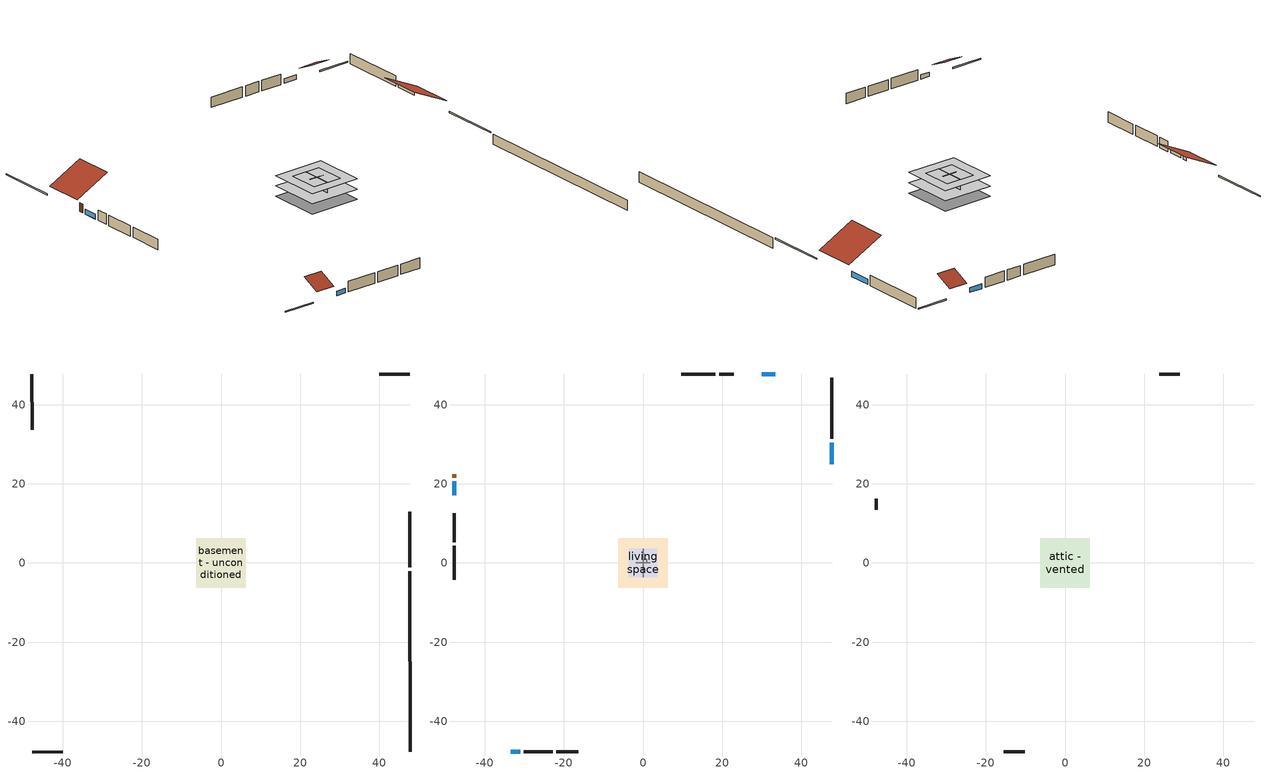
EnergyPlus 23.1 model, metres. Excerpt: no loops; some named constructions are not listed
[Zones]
basement - unconditioned
 floor foundation (Slab2 construction): -6.28,-6.28 -6.28,6.28 6.28,6.28 6.28,-6.28 z-2.13
 wall outside (RimJoist1 construction): 47.76,-1.11 47.76,12.94 z0.3:0.61
 wall outside (RimJoist2 construction): -47.76,-47.76 -39.96,-47.76 z0.3:0.61
 wall outside (RimJoist3 construction): -47.76,47.76 -47.76,33.71 z0.3:0.61
 wall outside (RimJoist4 construction): 47.76,47.76 39.96,47.76 z0.3:0.61
 wall foundation (FoundationWall1 construction): 47.76,-47.76 47.76,-2.04 z-2.13:0.3
air source heat pump airloop ret air zone
 floor adiabatic (AdiabaticConst): 0,0 0,1 1,1 1,0 z0
 wall adiabatic (AdiabaticConst): 0,1 0,0 1,0 1,1 0,1 z0:1
 ceiling adiabatic (AdiabaticConst): 1,0 1,1 0,1 0,0 z1
garage
 floor foundation (Slab1 construction): -3.66,-3.66 -3.66,3.66 3.66,3.66 3.66,-3.66 z0
 wall outside (Wall1 construction): -30.15,-47.76 -22.84,-47.76 z0.3:2.74
 wall outside (Wall12 construction): 22.88,47.76 19.22,47.76 z0.3:2.74
 wall outside (Wall2 construction): -47.76,12.58 -47.76,5.26 z0.3:2.74
 wall to living space (Wall5 construction Reversed): 0,-3.66 0,3.66 z0.3:2.74
 wall to living space (Wall6 construction Reversed): 1.83,0 -1.83,0 z0.3:2.74
living space
 floor to basement - unconditioned (Floor2 construction): -6.28,-6.28 -6.28,6.28 6.28,6.28 6.28,-6.28 z0.3
 wall outside (AdiabaticWallConstruction 1): -47.76,22.46 -47.76,21.55 z0.3:2.34
 wall outside (AdiabaticWallConstruction): 47.76,24.95 47.76,30.41 z0.3:1.52; -33.37,-47.76 -31.08,-47.76 z0.3:1.34; -47.76,20.62 -47.76,17.18 z0.3:1.46; 33.37,47.76 29.99,47.76 z0.3:1.4
 wall outside (Wall3 construction): 47.76,31.34 47.76,46.83 z0.3:2.74
 wall outside (Wall4 construction): -21.91,-47.76 -16.41,-47.76 z0.3:2.74
 wall outside (Wall7 construction): -47.76,4.33 -47.76,-4.18 z0.3:2.74
 wall outside (Wall8 construction): 18.29,47.76 9.69,47.76 z0.3:2.74
 window (WindowConstruction): 47.76,24.95 47.76,30.41 z0.3:1.52
 window (WindowConstruction 1): -33.37,-47.76 -31.08,-47.76 z0.3:1.34
 window (WindowConstruction 2): -47.76,20.62 -47.76,17.18 z0.3:1.46
 window (WindowConstruction 3): 33.37,47.76 29.99,47.76 z0.3:1.4
 door (Door): -47.76,22.46 -47.76,21.55 z0.3:2.34
attic - vented
 floor to garage (Floor1 construction): -3.66,-3.66 -3.66,3.66 3.66,3.66 3.66,-3.66 z2.74
 floor to living space (Floor3 construction Reversed): -6.28,-6.28 -6.28,6.28 6.28,6.28 6.28,-6.28 z2.74
 wall outside (Wall10 construction): 29.06,47.76 23.8,47.76 z0.3:2.74
 wall outside (Wall11 construction): -47.76,16.25 -47.76,13.51 z0.3:2.74
 wall outside (Wall9 construction): -15.48,-47.76 -10.23,-47.76 z0.3:2.74
 roof outside (Roof1 construction): 47.76,24.02,2.74 38.68,24.02,7.29 38.68,13.87,7.29 47.76,13.87,2.74
 roof outside (Roof2 construction): -34.3,-47.76,2.74 -34.3,-43.53,4.86 -39.03,-43.53,4.86 -39.03,-47.76,2.74
 roof outside (Roof3 construction): 34.3,47.76,2.74 34.3,43.53,4.86 39.03,43.53,4.86 39.03,47.76,2.74
 roof outside (Roof4 construction): -47.76,23.39,2.74 -39.36,23.39,6.94 -39.36,32.78,6.94 -47.76,32.78,2.74
[Material] Roughness=Rough; Thermal Absorptance=0.9
Name | Thickness {m} | Conductivity {W/m-K} | Density {kg/m3} | Specific Heat {J/kg-K} | Solar Absorptance | Visible Absorptance
ceiling loosefill ins | 0.0846667 | 0.0480833 | 16.02 | 1046.75 | 0.7 | 0.7
ceiling stud and cavity 1 | 0.1397 | 0.0920385 | 65.682 | 1177.47 | 0.7 | 0.7
floor covering | 0.0127 | 0.0433444 | 54.468 | 1339.84 | 0.6 | 0.6
floor stud and cavity | 0.1397 | 0.923637 | 92.3553 | 1139.71 | 0.7 | 0.7
gypsum board | 0.0127 | 0.160291 | 801 | 837.4 | 0.6 | 0.6
osb sheathing 0.5 in. 2; osb sheathing 0.5 in. 3 | 0.0127 | 0.115458 | 512.64 | 1214.23 | 0.7 | 0.7
osb sheathing 0.75 in. | 0.01905 | 0.115458 | 512.64 | 1214.23 | 0.7 | 0.7
wall stud and cavity 2 | 0.1397 | 0.335416 | 139.0536 | 1170.24 | 0.7 | 0.7
[Construction]
Floor2 construction Reversed: floor covering, osb sheathing 0.75 in., floor stud and cavity
Floor3 construction: ceiling loosefill ins, ceiling stud and cavity 1, gypsum board
Wall5 construction: osb sheathing 0.5 in. 2, wall stud and cavity 2, gypsum board
Wall6 construction: osb sheathing 0.5 in. 3, wall stud and cavity 2, gypsum board
[Schedule:Day:Interval]
freezer allday2; fridge allday2: No, 01:00, 0.609489, 02:00, 0.594252, 03:00, 0.579015, 04:00, 0.563777, 06:00, 0.54854, 07:00, 0.579015, 08:00, 0.609489, 10:00, 0.624726, 12:00, 0.609489, 15:00, 0.639964, 16:00, 0.624726, 17:00, 0.670438, 18:00, 0.731387, 19:00, 0.761861, 20:00, 0.731387, 21:00, 0.71615, 22:00, 0.700912, 23:00, 0.670438, 24:00, 0.624726
freezer allday3; fridge allday3: No, 01:00, 0.791241, 02:00, 0.77146, 03:00, 0.751679, 04:00, 0.731898, 06:00, 0.712117, 07:00, 0.751679, 08:00, 0.791241, 10:00, 0.811022, 12:00, 0.791241, 15:00, 0.830803, 16:00, 0.811022, 17:00, 0.870365, 18:00, 0.949489, 19:00, 0.989051, 20:00, 0.949489, 21:00, 0.929708, 22:00, 0.909927, 23:00, 0.870365, 24:00, 0.811022
freezer allday6; fridge allday6: No, 01:00, 0.8, 02:00, 0.78, 03:00, 0.76, 04:00, 0.74, 06:00, 0.72, 07:00, 0.76, 08:00, 0.8, 10:00, 0.82, 12:00, 0.8, 15:00, 0.84, 16:00, 0.82, 17:00, 0.88, 18:00, 0.96, 19:00, 1, 20:00, 0.96, 21:00, 0.94, 22:00, 0.92, 23:00, 0.88, 24:00, 0.82
freezer allday10; fridge allday10: No, 01:00, 0.679562, 02:00, 0.662573, 03:00, 0.645584, 04:00, 0.628595, 06:00, 0.611606, 07:00, 0.645584, 08:00, 0.679562, 10:00, 0.696551, 12:00, 0.679562, 15:00, 0.71354, 16:00, 0.696551, 17:00, 0.747518, 18:00, 0.815474, 19:00, 0.849453, 20:00, 0.815474, 21:00, 0.798485, 22:00, 0.781496, 23:00, 0.747518, 24:00, 0.696551
freezer allday11; fridge allday11: No, 01:00, 0.675182, 02:00, 0.658303, 03:00, 0.641423, 04:00, 0.624544, 06:00, 0.607664, 07:00, 0.641423, 08:00, 0.675182, 10:00, 0.692062, 12:00, 0.675182, 15:00, 0.708942, 16:00, 0.692062, 17:00, 0.742701, 18:00, 0.810219, 19:00, 0.843978, 20:00, 0.810219, 21:00, 0.793339, 22:00, 0.77646, 23:00, 0.742701, 24:00, 0.692062
freezer allday12; fridge allday1; fridge allday12: No, 01:00, 0.610949, 02:00, 0.595675, 03:00, 0.580401, 04:00, 0.565128, 06:00, 0.549854, 07:00, 0.580401, 08:00, 0.610949, 10:00, 0.626223, 12:00, 0.610949, 15:00, 0.641496, 16:00, 0.626223, 17:00, 0.672044, 18:00, 0.733139, 19:00, 0.763686, 20:00, 0.733139, 21:00, 0.717865, 22:00, 0.702591, 23:00, 0.672044, 24:00, 0.626223
fridge default day; exterior lighting schedule default day: No, 24:00, 0
exterior lighting schedule weekday1; exterior lighting schedule weekday12: No, 05:00, 0.434959, 06:00, 0.349858, 07:00, 0.330947, 08:00, 0.321491, 09:00, 0.312035, 10:00, 0.264757, 11:00, 0.208024, 12:00, 0.141834, 13:00, 0.113467, 15:00, 0.104012, 16:00, 0.113467, 17:00, 0.179657, 18:00, 0.349858, 19:00, 0.463325, 20:00, 0.614615, 21:00, 0.860461, 22:00, 0.99284, 23:00, 0.860461, 24:00, 0.595704
exterior lighting schedule weekday10: No, 05:00, 0.345039, 06:00, 0.277532, 07:00, 0.26253, 08:00, 0.255029, 09:00, 0.247528, 10:00, 0.210024, 11:00, 0.165019, 12:00, 0.112513, 13:00, 0.0900102, 15:00, 0.0825094, 16:00, 0.0900102, 17:00, 0.142516, 18:00, 0.277532, 19:00, 0.367542, 20:00, 0.487555, 21:00, 0.682578, 22:00, 0.787589, 23:00, 0.682578, 24:00, 0.472554
exterior lighting schedule weekday11: No, 05:00, 0.343994, 06:00, 0.276691, 07:00, 0.261734, 08:00, 0.254256, 09:00, 0.246778, 10:00, 0.209387, 11:00, 0.164519, 12:00, 0.112172, 13:00, 0.0897375, 15:00, 0.0822593, 16:00, 0.0897375, 17:00, 0.142084, 18:00, 0.276691, 19:00, 0.366428, 20:00, 0.486078, 21:00, 0.680509, 22:00, 0.785203, 23:00, 0.680509, 24:00, 0.471122
exterior lighting schedule weekday2: No, 05:00, 0.438095, 06:00, 0.352381, 07:00, 0.333333, 08:00, 0.32381, 09:00, 0.314286, 10:00, 0.266667, 11:00, 0.209524, 12:00, 0.142857, 13:00, 0.114286, 15:00, 0.104762, 16:00, 0.114286, 17:00, 0.180952, 18:00, 0.352381, 19:00, 0.466667, 20:00, 0.619048, 21:00, 0.866667, 22:00, 1, 23:00, 0.866667, 24:00, 0.6
exterior lighting schedule weekday3; exterior lighting schedule weekday5: No, 05:00, 0.346085, 06:00, 0.278373, 07:00, 0.263325, 08:00, 0.255802, 09:00, 0.248278, 10:00, 0.21066, 11:00, 0.165519, 12:00, 0.112854, 13:00, 0.090283, 15:00, 0.0827594, 16:00, 0.090283, 17:00, 0.142948, 18:00, 0.278373, 19:00, 0.368656, 20:00, 0.489033, 21:00, 0.684646, 22:00, 0.789976, 23:00, 0.684646, 24:00, 0.473986
exterior lighting schedule weekday4: No, 05:00, 0.344691, 06:00, 0.277251, 07:00, 0.262265, 08:00, 0.254771, 09:00, 0.247278, 10:00, 0.209812, 11:00, 0.164852, 12:00, 0.112399, 13:00, 0.0899193, 15:00, 0.082426, 16:00, 0.0899193, 17:00, 0.142372, 18:00, 0.277251, 19:00, 0.367171, 20:00, 0.487063, 21:00, 0.681888, 22:00, 0.786794, 23:00, 0.681888, 24:00, 0.472076
exterior lighting schedule weekday6; exterior lighting schedule weekday9: No, 05:00, 0.28823, 06:00, 0.231837, 07:00, 0.219305, 08:00, 0.213039, 09:00, 0.206773, 10:00, 0.175444, 11:00, 0.137849, 12:00, 0.093988, 13:00, 0.0751904, 15:00, 0.0689245, 16:00, 0.0751904, 17:00, 0.119051, 18:00, 0.231837, 19:00, 0.307027, 20:00, 0.407281, 21:00, 0.570194, 22:00, 0.657916, 23:00, 0.570194, 24:00, 0.394749
exterior lighting schedule weekday7: No, 05:00, 0.286139, 06:00, 0.230155, 07:00, 0.217714, 08:00, 0.211494, 09:00, 0.205273, 10:00, 0.174171, 11:00, 0.136849, 12:00, 0.0933061, 13:00, 0.0746448, 15:00, 0.0684244, 16:00, 0.0746448, 17:00, 0.118188, 18:00, 0.230155, 19:00, 0.3048, 20:00, 0.404326, 21:00, 0.566057, 22:00, 0.653142, 23:00, 0.566057, 24:00, 0.391885
exterior lighting schedule weekend1; exterior lighting schedule weekend12: No, 02:00, 0.434959, 04:00, 0.425503, 05:00, 0.434959, 06:00, 0.425503, 07:00, 0.416047, 08:00, 0.38768, 09:00, 0.340402, 10:00, 0.283669, 11:00, 0.226935, 12:00, 0.15129, 13:00, 0.113467, 15:00, 0.104012, 16:00, 0.113467, 17:00, 0.179657, 18:00, 0.359314, 19:00, 0.45387, 20:00, 0.567337, 21:00, 0.784816, 22:00, 0.926651, 23:00, 0.803728, 24:00, 0.557882
exterior lighting schedule weekend10: No, 02:00, 0.345039, 04:00, 0.337538, 05:00, 0.345039, 06:00, 0.337538, 07:00, 0.330038, 08:00, 0.307535, 09:00, 0.270031, 10:00, 0.225026, 11:00, 0.18002, 12:00, 0.120014, 13:00, 0.0900102, 15:00, 0.0825094, 16:00, 0.0900102, 17:00, 0.142516, 18:00, 0.285032, 19:00, 0.360041, 20:00, 0.450051, 21:00, 0.622571, 22:00, 0.735084, 23:00, 0.637572, 24:00, 0.44255
exterior lighting schedule weekend11: No, 02:00, 0.343994, 04:00, 0.336516, 05:00, 0.343994, 06:00, 0.336516, 07:00, 0.329037, 08:00, 0.306603, 09:00, 0.269212, 10:00, 0.224344, 11:00, 0.179475, 12:00, 0.11965, 13:00, 0.0897375, 15:00, 0.0822593, 16:00, 0.0897375, 17:00, 0.142084, 18:00, 0.284169, 19:00, 0.35895, 20:00, 0.448687, 21:00, 0.620684, 22:00, 0.732856, 23:00, 0.63564, 24:00, 0.441209
exterior lighting schedule weekend2: No, 02:00, 0.438095, 04:00, 0.428571, 05:00, 0.438095, 06:00, 0.428571, 07:00, 0.419048, 08:00, 0.390476, 09:00, 0.342857, 10:00, 0.285714, 11:00, 0.228571, 12:00, 0.152381, 13:00, 0.114286, 15:00, 0.104762, 16:00, 0.114286, 17:00, 0.180952, 18:00, 0.361905, 19:00, 0.457143, 20:00, 0.571429, 21:00, 0.790476, 22:00, 0.933333, 23:00, 0.809524, 24:00, 0.561905
exterior lighting schedule weekend3; exterior lighting schedule weekend5: No, 02:00, 0.346085, 04:00, 0.338561, 05:00, 0.346085, 06:00, 0.338561, 07:00, 0.331038, 08:00, 0.308467, 09:00, 0.270849, 10:00, 0.225707, 11:00, 0.180566, 12:00, 0.120377, 13:00, 0.090283, 15:00, 0.0827594, 16:00, 0.090283, 17:00, 0.142948, 18:00, 0.285896, 19:00, 0.361132, 20:00, 0.451415, 21:00, 0.624457, 22:00, 0.737311, 23:00, 0.639504, 24:00, 0.443891
exterior lighting schedule weekend4: No, 02:00, 0.344691, 04:00, 0.337197, 05:00, 0.344691, 06:00, 0.337197, 07:00, 0.329704, 08:00, 0.307224, 09:00, 0.269758, 10:00, 0.224798, 11:00, 0.179839, 12:00, 0.119892, 13:00, 0.0899193, 15:00, 0.082426, 16:00, 0.0899193, 17:00, 0.142372, 18:00, 0.284744, 19:00, 0.359677, 20:00, 0.449597, 21:00, 0.621942, 22:00, 0.734341, 23:00, 0.636928, 24:00, 0.442103
exterior lighting schedule weekend6; exterior lighting schedule weekend9: No, 02:00, 0.28823, 04:00, 0.281964, 05:00, 0.28823, 06:00, 0.281964, 07:00, 0.275698, 08:00, 0.2569, 09:00, 0.225571, 10:00, 0.187976, 11:00, 0.150381, 12:00, 0.100254, 13:00, 0.0751904, 15:00, 0.0689245, 16:00, 0.0751904, 17:00, 0.119051, 18:00, 0.238103, 19:00, 0.300761, 20:00, 0.375952, 21:00, 0.520067, 22:00, 0.614055, 23:00, 0.532598, 24:00, 0.369686
exterior lighting schedule weekend7: No, 02:00, 0.286139, 04:00, 0.279918, 05:00, 0.286139, 06:00, 0.279918, 07:00, 0.273698, 08:00, 0.255037, 09:00, 0.223935, 10:00, 0.186612, 11:00, 0.14929, 12:00, 0.0995265, 13:00, 0.0746448, 15:00, 0.0684244, 16:00, 0.0746448, 17:00, 0.118188, 18:00, 0.236375, 19:00, 0.298579, 20:00, 0.373224, 21:00, 0.516294, 22:00, 0.6096, 23:00, 0.528734, 24:00, 0.367004
